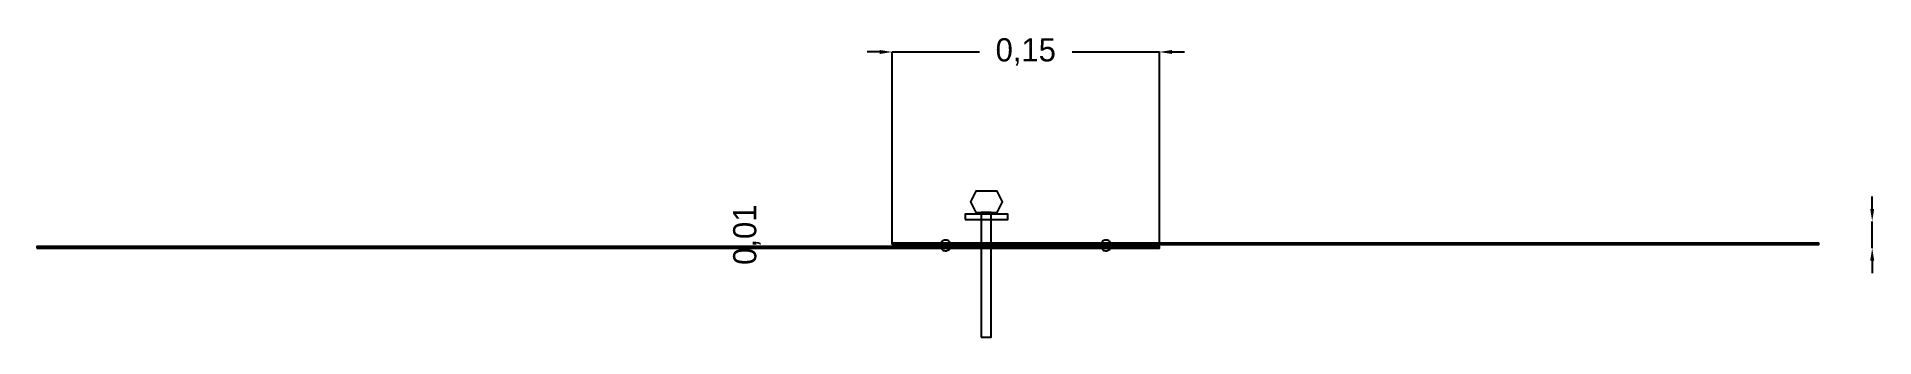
# Model space of a CAD drawing. Header units: metres. Extents: x 0 to 11.1, y 0 to 1.
# Drawn here: x 10.04 to 11.071, y 0.23 to 0.399 of the extents above.
import ezdxf

# ---------------------------------------------------------------- set-up
doc = ezdxf.new("R2010")
doc.units = ezdxf.units.M
doc.layers.add('COTAS', color=4, linetype='Continuous')
doc.layers.add('P_PROPUESTO', color=5, linetype='Continuous')
doc.dimstyles.get("Standard").update_dxf_attribs({"dimtxt": 2.5, "dimasz": 2.5, "dimexe": 1.25, "dimexo": 0.625, "dimtad": 1, "dimcen": 2.5, "dimazin": 3, "dimtfac": 1, "dimtmove": 0, "dimatfit": 3})

# ---------------------------------------------------------------- blocks, each defined once
blk = doc.blocks.new('_CLOSEDFILLED')
at = {"color": 0, "linetype": 'BYBLOCK'}
blk.add_solid([(-1, 0.16), (0, 0), (-1, -0.16)], dxfattribs=at)
blk = doc.blocks.new('*D5')
for p, q in [((10.513, 0.39), (10.506, 0.39)), ((10.52, 0.282), (10.52, 0.39)), ((10.52, 0.39), (10.569, 0.39)), ((10.621, 0.39), (10.67, 0.39)), ((10.67, 0.282), (10.67, 0.39)), ((10.677, 0.39), (10.684, 0.39))]:
    blk.add_line(p, q)
at = {"layer": 'Defpoints'}
for p in [(10.52, 0.39), (10.52, 0.282), (10.67, 0.282)]:
    blk.add_point(p, dxfattribs=at)
at = {"layer": 'COTAS', "xscale": 0.007, "yscale": 0.007}
blk.add_blockref('_CLOSEDFILLED', (10.52, 0.39), dxfattribs=at)
at = {"layer": 'COTAS', "xscale": 0.007, "yscale": 0.007, "rotation": 180}
blk.add_blockref('_CLOSEDFILLED', (10.67, 0.39), dxfattribs=at)
at = {"layer": 'COTAS', "insert": (10.595, 0.39), "char_height": 0.013, "attachment_point": 5}
blk.add_mtext('0,15', dxfattribs=at)
blk = doc.blocks.new('*D6')
for p, q in [((11.07, 0.302), (11.07, 0.309)), ((11.07, 0.295), (11.07, 0.295)), ((11.07, 0.28), (11.07, 0.295)), ((11.07, 0.28), (11.07, 0.28)), ((11.07, 0.273), (11.07, 0.266))]:
    blk.add_line(p, q)
at = {"layer": 'Defpoints'}
for p in [(11.07, 0.295), (11.07, 0.28), (11.07, 0.28)]:
    blk.add_point(p, dxfattribs=at)
at = {"layer": 'COTAS', "xscale": 0.007, "yscale": 0.007}
for p, rotation in [((11.07, 0.295), 270), ((11.07, 0.28), 90)]:
    blk.add_blockref('_CLOSEDFILLED', p, dxfattribs=dict(at, rotation=rotation))
at = {"layer": 'COTAS', "insert": (10.4385, 0.2875), "char_height": 0.013, "attachment_point": 5, "rotation": 90}
blk.add_mtext('0,01', dxfattribs=at)

msp = doc.modelspace()

# ---------------------------------------------------------------- linework, layer by layer
at = {"layer": 'P_PROPUESTO'}
for points in [[(10.567, 0.3), (10.579, 0.3), (10.582, 0.306), (10.579, 0.312), (10.567, 0.312), (10.564, 0.306)], [(10.57, 0.23), (10.5755, 0.23), (10.5755, 0.3), (10.57, 0.3)], [(10.561, 0.296), (10.585, 0.296), (10.585, 0.299), (10.561, 0.299)], [(10.04, 0.28), (10.67, 0.28), (10.67, 0.2808), (10.04, 0.2808)], [(10.52, 0.282), (11.04, 0.282), (11.04, 0.2828), (10.52, 0.2828)], [(10.553, 0.2815), (10.553, 0.282), (10.5528, 0.2825), (10.5527, 0.2829), (10.5524, 0.2833), (10.5521, 0.2837), (10.5517, 0.284), (10.5513, 0.2842), (10.5508, 0.2844), (10.5504, 0.2845), (10.5499, 0.2845), (10.5494, 0.2844), (10.5489, 0.2843), (10.5485, 0.2841), (10.5481, 0.2838), (10.5478, 0.2835), (10.5475, 0.2831), (10.5472, 0.2827), (10.5471, 0.2822), (10.547, 0.2817), (10.547, 0.2813), (10.5471, 0.2808), (10.5472, 0.2803), (10.5475, 0.2799), (10.5478, 0.2795), (10.5481, 0.2792), (10.5485, 0.2789), (10.5489, 0.2787), (10.5494, 0.2786), (10.5499, 0.2785), (10.5504, 0.2785), (10.5508, 0.2786), (10.5513, 0.2788), (10.5517, 0.279), (10.5521, 0.2793), (10.5524, 0.2797), (10.5527, 0.2801), (10.5528, 0.2805), (10.553, 0.281), (10.553, 0.2815)], [(10.643, 0.2815), (10.643, 0.282), (10.6428, 0.2825), (10.6427, 0.2829), (10.6424, 0.2833), (10.6421, 0.2837), (10.6417, 0.284), (10.6413, 0.2842), (10.6408, 0.2844), (10.6404, 0.2845), (10.6399, 0.2845), (10.6394, 0.2844), (10.6389, 0.2843), (10.6385, 0.2841), (10.6381, 0.2838), (10.6378, 0.2835), (10.6375, 0.2831), (10.6372, 0.2827), (10.6371, 0.2822), (10.637, 0.2817), (10.637, 0.2813), (10.6371, 0.2808), (10.6372, 0.2803), (10.6375, 0.2799), (10.6378, 0.2795), (10.6381, 0.2792), (10.6385, 0.2789), (10.6389, 0.2787), (10.6394, 0.2786), (10.6399, 0.2785), (10.6404, 0.2785), (10.6408, 0.2786), (10.6413, 0.2788), (10.6417, 0.279), (10.6421, 0.2793), (10.6424, 0.2797), (10.6427, 0.2801), (10.6428, 0.2805), (10.643, 0.281), (10.643, 0.2815)]]:
    msp.add_lwpolyline(points, close=True, dxfattribs=at)

# ---------------------------------------------------------------- dimensions: what is measured, and where the dimension line sits
at = {"layer": 'COTAS'}
dim = msp.add_linear_dim(base=(10.52, 0.39), p1=(10.52, 0.282), p2=(10.67, 0.282), dimstyle='Standard', override={"dimtxt": 0.013, "dimasz": 0.007}, dxfattribs=at)
dim.commit()
dim.dimension.update_dxf_attribs({"geometry": '*D5', "text_midpoint": (10.595, 0.39)})
dim = msp.add_linear_dim(base=(11.07, 0.28), p1=(11.07, 0.28), p2=(11.07, 0.295), angle=90, dimstyle='Standard', override={"dimtxt": 0.013, "dimasz": 0.007}, dxfattribs=at)
dim.commit()
dim.dimension.update_dxf_attribs({"geometry": '*D6', "text_midpoint": (10.4385, 0.2875)})

doc.saveas('drawing.dxf')
